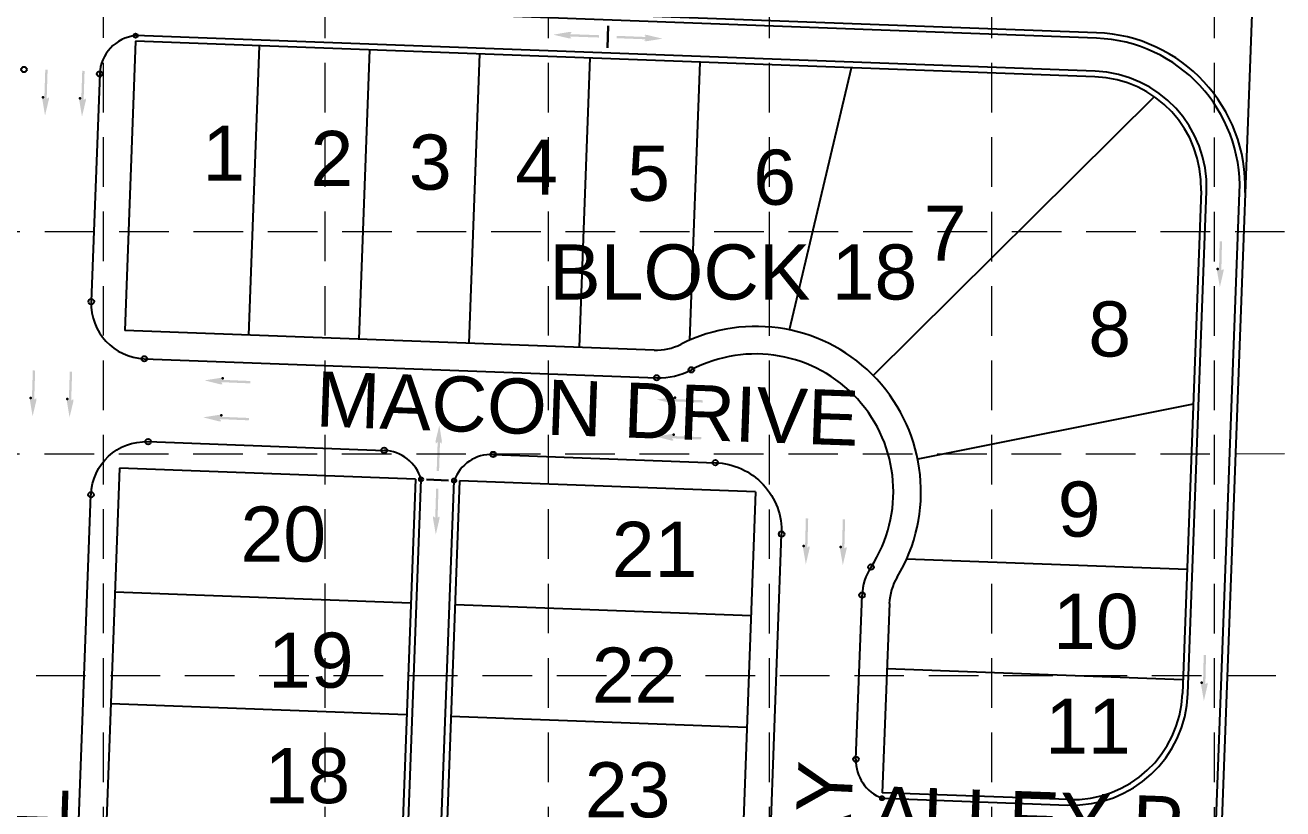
# Model space of a CAD drawing. Header units: feet. Extents: x 10084 to 13321, y 3329 to 8503.
# Drawn here: x 10948.3 to 11404.7, y 7966.2 to 8250.5 of the extents above; entities that cross this region are included whole.
import ezdxf
from ezdxf.enums import TextEntityAlignment as Align

# ---------------------------------------------------------------- set-up
doc = ezdxf.new("R2010")
doc.units = ezdxf.units.FT
doc.header["$LTSCALE"] = 40
doc.header["$MEASUREMENT"] = 0
for name, pattern in [('( Dashdot )', [1.001, 0.5, -0.25, 0.001, -0.25]), ('DASHED', [0.75, 0.5, -0.25]), ('HIDDEN', [0.375, 0.25, -0.125])]:
    doc.linetypes.add(name, pattern=pattern)
for name, color, linetype in [('CURB', 4, 'Continuous'), ('flow arrow', 4, 'Continuous'), ('GRID', 254, 'DASHED'), ('LOT', 7, 'Continuous'), ('NAME', 6, 'Continuous'), ('ROW', 3, '( Dashdot )')]:
    doc.layers.add(name, color=color, linetype=linetype)
doc.styles.get("Standard").update_dxf_attribs({"font": 'ARIAL.TTF'})

msp = doc.modelspace()

# ---------------------------------------------------------------- hatches: boundary and pattern name
at = {"layer": 'flow arrow', "linetype": 'Continuous', "lineweight": 30}
h = msp.add_hatch(color=7, dxfattribs=at)
edge = h.paths.add_edge_path()
edge.add_line((11146.49, 8245.9), (11145.96, 8246.42))
edge.add_line((11145.96, 8246.42), (11156.54, 8246.05))
edge.add_line((11156.54, 8246.05), (11156.57, 8246.91))
edge.add_line((11156.57, 8246.91), (11146, 8247.28))
edge.add_line((11146, 8247.28), (11146.57, 8247.87))
edge.add_line((11146.57, 8247.87), (11146.57, 8247.87))
edge.add_ellipse((11146.03, 8247.93), major_axis=(0.56, -0.02), ratio=0.285714, start_angle=345.5033, end_angle=485.8315)
edge.add_line((11145.7, 8248.07), (11145.7, 8248.07))
edge.add_line((11145.7, 8248.07), (11139.94, 8247.09))
edge.add_line((11139.94, 8247.09), (11145.63, 8245.75))
edge.add_line((11145.63, 8245.75), (11145.63, 8245.76))
edge.add_ellipse((11145.95, 8245.88), major_axis=(0.56, -0.02), ratio=0.285714, start_angle=235.2731, end_angle=377.1827)
edge.add_line((11146.49, 8245.9), (11146.49, 8245.9))
edge.add_line((11146.49, 8245.9), (11146.49, 8245.9))
edge.add_line((11146.49, 8245.9), (11146.49, 8245.9))
h = msp.add_hatch(color=7, dxfattribs=at)
edge = h.paths.add_edge_path()
edge.add_line((11172.96, 8244.93), (11173.51, 8245.41))
edge.add_line((11173.51, 8245.41), (11162.94, 8245.81))
edge.add_line((11162.94, 8245.81), (11162.97, 8246.67))
edge.add_line((11162.97, 8246.67), (11173.55, 8246.26))
edge.add_line((11173.55, 8246.26), (11173.02, 8246.89))
edge.add_line((11173.02, 8246.89), (11173.02, 8246.89))
edge.add_ellipse((11173.56, 8246.91), major_axis=(-0.56, 0.022), ratio=0.285714, start_angle=-125.8315, end_angle=14.4967, ccw=False)
edge.add_line((11173.89, 8247.03), (11173.89, 8247.03))
edge.add_line((11173.89, 8247.03), (11179.57, 8245.63))
edge.add_line((11179.57, 8245.63), (11173.8, 8244.71))
edge.add_line((11173.8, 8244.71), (11173.8, 8244.72))
edge.add_ellipse((11173.49, 8244.86), major_axis=(-0.56, 0.022), ratio=0.285714, start_angle=-17.1827, end_angle=124.7269, ccw=False)
edge.add_line((11172.95, 8244.93), (11172.96, 8244.93))
edge.add_line((11172.96, 8244.93), (11172.96, 8244.93))
edge.add_line((11172.96, 8244.93), (11172.96, 8244.93))
h = msp.add_hatch(color=7, dxfattribs=at)
edge = h.paths.add_edge_path()
edge.add_line((10956.73, 8224.3), (10956.11, 8223.77))
edge.add_line((10956.11, 8223.77), (10956.45, 8234.35))
edge.add_line((10956.45, 8234.35), (10955.59, 8234.37))
edge.add_line((10955.59, 8234.37), (10955.25, 8223.8))
edge.add_line((10955.25, 8223.8), (10954.77, 8224.35))
edge.add_line((10954.77, 8224.35), (10954.76, 8224.35))
edge.add_ellipse((10954.7, 8223.82), major_axis=(0.018, 0.56), ratio=0.285714, start_angle=342.8173, end_angle=484.7269)
edge.add_line((10954.56, 8223.5), (10954.56, 8223.5))
edge.add_line((10954.56, 8223.5), (10955.5, 8217.74))
edge.add_line((10955.5, 8217.74), (10956.87, 8223.43))
edge.add_line((10956.87, 8223.43), (10956.87, 8223.42))
edge.add_ellipse((10956.75, 8223.76), major_axis=(0.018, 0.56), ratio=0.285714, start_angle=234.1685, end_angle=374.4967)
edge.add_line((10956.73, 8224.3), (10956.73, 8224.3))
edge.add_line((10956.73, 8224.3), (10956.73, 8224.3))
h = msp.add_hatch(color=7, dxfattribs=at)
edge = h.paths.add_edge_path()
edge.add_line((10970.15, 8223.91), (10969.52, 8223.38))
edge.add_line((10969.52, 8223.38), (10969.87, 8233.96))
edge.add_line((10969.87, 8233.96), (10969.01, 8233.98))
edge.add_line((10969.01, 8233.98), (10968.66, 8223.41))
edge.add_line((10968.66, 8223.41), (10968.18, 8223.96))
edge.add_line((10968.18, 8223.96), (10968.18, 8223.96))
edge.add_ellipse((10968.11, 8223.43), major_axis=(0.018, 0.56), ratio=0.285714, start_angle=342.8173, end_angle=484.7269)
edge.add_line((10967.97, 8223.11), (10967.97, 8223.12))
edge.add_line((10967.97, 8223.12), (10968.92, 8217.35))
edge.add_line((10968.92, 8217.35), (10970.28, 8223.04))
edge.add_line((10970.28, 8223.04), (10970.29, 8223.03))
edge.add_ellipse((10970.17, 8223.37), major_axis=(0.018, 0.56), ratio=0.285714, start_angle=234.1685, end_angle=374.4967)
edge.add_line((10970.14, 8223.91), (10970.15, 8223.91))
edge.add_line((10970.15, 8223.91), (10970.15, 8223.91))
h = msp.add_hatch(color=7, dxfattribs=at)
edge = h.paths.add_edge_path()
edge.add_line((11383.04, 8162.03), (11382.42, 8161.49))
edge.add_line((11382.42, 8161.49), (11382.67, 8172.07))
edge.add_line((11382.67, 8172.07), (11381.81, 8172.09))
edge.add_line((11381.81, 8172.09), (11381.56, 8161.51))
edge.add_line((11381.56, 8161.51), (11381.08, 8162.06))
edge.add_line((11381.08, 8162.06), (11381.08, 8162.06))
edge.add_ellipse((11381.02, 8161.53), major_axis=(0.013, 0.56), ratio=0.285714, start_angle=342.8173, end_angle=484.7269)
edge.add_line((11380.88, 8161.21), (11380.88, 8161.21))
edge.add_line((11380.88, 8161.21), (11381.88, 8155.46))
edge.add_line((11381.88, 8155.46), (11383.19, 8161.15))
edge.add_line((11383.19, 8161.15), (11383.19, 8161.15))
edge.add_ellipse((11383.07, 8161.48), major_axis=(0.013, 0.56), ratio=0.285714, start_angle=234.1685, end_angle=374.4967)
edge.add_line((11383.04, 8162.03), (11383.04, 8162.03))
edge.add_line((11383.04, 8162.03), (11383.04, 8162.03))
h = msp.add_hatch(color=7, dxfattribs=at)
edge = h.paths.add_edge_path()
edge.add_line((10952.21, 8115.17), (10951.59, 8114.64))
edge.add_line((10951.59, 8114.64), (10951.93, 8125.22))
edge.add_line((10951.93, 8125.22), (10951.07, 8125.25))
edge.add_line((10951.07, 8125.25), (10950.73, 8114.67))
edge.add_line((10950.73, 8114.67), (10950.25, 8115.22))
edge.add_line((10950.25, 8115.22), (10950.24, 8115.22))
edge.add_ellipse((10950.18, 8114.69), major_axis=(0.018, 0.56), ratio=0.285714, start_angle=342.8173, end_angle=484.7269)
edge.add_line((10950.04, 8114.38), (10950.04, 8114.38))
edge.add_line((10950.04, 8114.38), (10950.99, 8108.61))
edge.add_line((10950.99, 8108.61), (10952.35, 8114.3))
edge.add_line((10952.35, 8114.3), (10952.35, 8114.3))
edge.add_ellipse((10952.23, 8114.63), major_axis=(0.018, 0.56), ratio=0.285714, start_angle=234.1685, end_angle=374.4967)
edge.add_line((10952.21, 8115.17), (10952.21, 8115.17))
edge.add_line((10952.21, 8115.17), (10952.21, 8115.17))
h = msp.add_hatch(color=7, dxfattribs=at)
edge = h.paths.add_edge_path()
edge.add_line((10965.63, 8114.78), (10965, 8114.25))
edge.add_line((10965, 8114.25), (10965.35, 8124.83))
edge.add_line((10965.35, 8124.83), (10964.49, 8124.86))
edge.add_line((10964.49, 8124.86), (10964.14, 8114.28))
edge.add_line((10964.14, 8114.28), (10963.66, 8114.83))
edge.add_line((10963.66, 8114.83), (10963.66, 8114.84))
edge.add_ellipse((10963.59, 8114.3), major_axis=(0.018, 0.56), ratio=0.285714, start_angle=342.8173, end_angle=484.7269)
edge.add_line((10963.45, 8113.99), (10963.45, 8113.99))
edge.add_line((10963.45, 8113.99), (10964.4, 8108.22))
edge.add_line((10964.4, 8108.22), (10965.77, 8113.91))
edge.add_line((10965.77, 8113.91), (10965.77, 8113.91))
edge.add_ellipse((10965.65, 8114.24), major_axis=(0.018, 0.56), ratio=0.285714, start_angle=234.1685, end_angle=374.4967)
edge.add_line((10965.63, 8114.78), (10965.63, 8114.78))
edge.add_line((10965.63, 8114.78), (10965.63, 8114.78))
h = msp.add_hatch(color=7, dxfattribs=at)
edge = h.paths.add_edge_path()
edge.add_line((11019.91, 8120.36), (11019.39, 8120.99))
edge.add_line((11019.39, 8120.99), (11029.97, 8120.56))
edge.add_line((11029.97, 8120.56), (11030, 8121.42))
edge.add_line((11030, 8121.42), (11019.42, 8121.85))
edge.add_line((11019.42, 8121.85), (11019.98, 8122.33))
edge.add_line((11019.98, 8122.33), (11019.98, 8122.33))
edge.add_ellipse((11019.45, 8122.4), major_axis=(0.56, -0.023), ratio=0.285714, start_angle=342.8173, end_angle=484.7269)
edge.add_line((11019.14, 8122.54), (11019.14, 8122.54))
edge.add_line((11019.14, 8122.54), (11013.36, 8121.64))
edge.add_line((11013.36, 8121.64), (11019.04, 8120.23))
edge.add_line((11019.04, 8120.23), (11019.04, 8120.23))
edge.add_ellipse((11019.37, 8120.34), major_axis=(0.56, -0.023), ratio=0.285714, start_angle=234.1685, end_angle=374.4967)
edge.add_line((11019.91, 8120.36), (11019.91, 8120.36))
edge.add_line((11019.91, 8120.36), (11019.91, 8120.36))
h = msp.add_hatch(color=7, dxfattribs=at)
edge = h.paths.add_edge_path()
edge.add_line((11184.07, 8113.39), (11183.55, 8114.02))
edge.add_line((11183.55, 8114.02), (11194.13, 8113.6))
edge.add_line((11194.13, 8113.6), (11194.16, 8114.45))
edge.add_line((11194.16, 8114.45), (11183.59, 8114.88))
edge.add_line((11183.59, 8114.88), (11184.14, 8115.36))
edge.add_line((11184.14, 8115.36), (11184.14, 8115.36))
edge.add_ellipse((11183.61, 8115.43), major_axis=(0.56, -0.023), ratio=0.285714, start_angle=342.8173, end_angle=484.7269)
edge.add_line((11183.3, 8115.58), (11183.3, 8115.58))
edge.add_line((11183.3, 8115.58), (11177.52, 8114.67))
edge.add_line((11177.52, 8114.67), (11183.2, 8113.26))
edge.add_line((11183.2, 8113.26), (11183.2, 8113.26))
edge.add_ellipse((11183.53, 8113.38), major_axis=(0.56, -0.023), ratio=0.285714, start_angle=234.1685, end_angle=374.4967)
edge.add_line((11184.07, 8113.4), (11184.07, 8113.39))
edge.add_line((11184.07, 8113.39), (11184.07, 8113.39))
h = msp.add_hatch(color=7, dxfattribs=at)
edge = h.paths.add_edge_path()
edge.add_line((11019.42, 8106.95), (11018.9, 8107.58))
edge.add_line((11018.9, 8107.58), (11029.47, 8107.15))
edge.add_line((11029.47, 8107.15), (11029.5, 8108.01))
edge.add_line((11029.5, 8108.01), (11018.93, 8108.44))
edge.add_line((11018.93, 8108.44), (11019.49, 8108.92))
edge.add_line((11019.49, 8108.92), (11019.49, 8108.92))
edge.add_ellipse((11018.95, 8108.99), major_axis=(0.56, -0.023), ratio=0.285714, start_angle=342.8173, end_angle=484.7269)
edge.add_line((11018.64, 8109.13), (11018.64, 8109.13))
edge.add_line((11018.64, 8109.13), (11012.87, 8108.23))
edge.add_line((11012.87, 8108.23), (11018.54, 8106.82))
edge.add_line((11018.54, 8106.82), (11018.54, 8106.82))
edge.add_ellipse((11018.88, 8106.93), major_axis=(0.56, -0.023), ratio=0.285714, start_angle=234.1685, end_angle=374.4967)
edge.add_line((11019.42, 8106.95), (11019.42, 8106.95))
edge.add_line((11019.42, 8106.95), (11019.42, 8106.95))
h = msp.add_hatch(color=7, dxfattribs=at)
edge = h.paths.add_edge_path()
edge.add_line((11099.34, 8098.72), (11098.86, 8099.27))
edge.add_line((11098.86, 8099.27), (11098.51, 8088.7))
edge.add_line((11098.51, 8088.7), (11097.65, 8088.72))
edge.add_line((11097.65, 8088.72), (11098, 8099.3))
edge.add_line((11098, 8099.3), (11097.38, 8098.77))
edge.add_line((11097.38, 8098.77), (11097.37, 8098.77))
edge.add_ellipse((11097.35, 8099.32), major_axis=(-0.019, -0.56), ratio=0.285714, start_angle=-125.8315, end_angle=14.4967, ccw=False)
edge.add_line((11097.23, 8099.65), (11097.24, 8099.65))
edge.add_line((11097.24, 8099.65), (11098.61, 8105.33))
edge.add_line((11098.61, 8105.33), (11099.55, 8099.56))
edge.add_line((11099.55, 8099.56), (11099.55, 8099.57))
edge.add_ellipse((11099.41, 8099.25), major_axis=(-0.019, -0.56), ratio=0.285714, start_angle=-17.1827, end_angle=124.7269, ccw=False)
edge.add_line((11099.34, 8098.72), (11099.34, 8098.72))
edge.add_line((11099.34, 8098.72), (11099.34, 8098.72))
edge.add_line((11099.34, 8098.72), (11099.34, 8098.72))
h = msp.add_hatch(color=7, dxfattribs=at)
edge = h.paths.add_edge_path()
edge.add_line((11183.58, 8099.98), (11183.06, 8100.61))
edge.add_line((11183.06, 8100.61), (11193.63, 8100.19))
edge.add_line((11193.63, 8100.19), (11193.66, 8101.05))
edge.add_line((11193.66, 8101.05), (11183.09, 8101.47))
edge.add_line((11183.09, 8101.47), (11183.65, 8101.95))
edge.add_line((11183.65, 8101.95), (11183.65, 8101.95))
edge.add_ellipse((11183.12, 8102.02), major_axis=(0.56, -0.023), ratio=0.285714, start_angle=342.8173, end_angle=484.7269)
edge.add_line((11182.8, 8102.17), (11182.8, 8102.17))
edge.add_line((11182.8, 8102.17), (11177.03, 8101.26))
edge.add_line((11177.03, 8101.26), (11182.71, 8099.85))
edge.add_line((11182.71, 8099.85), (11182.7, 8099.85))
edge.add_ellipse((11183.04, 8099.97), major_axis=(0.56, -0.023), ratio=0.285714, start_angle=234.1685, end_angle=374.4967)
edge.add_line((11183.58, 8099.99), (11183.58, 8099.98))
edge.add_line((11183.58, 8099.98), (11183.58, 8099.98))
h = msp.add_hatch(color=7, dxfattribs=at)
edge = h.paths.add_edge_path()
edge.add_line((11098.49, 8072.24), (11097.98, 8071.72))
edge.add_line((11097.98, 8071.72), (11098.3, 8082.3))
edge.add_line((11098.3, 8082.3), (11097.44, 8082.33))
edge.add_line((11097.44, 8082.33), (11097.12, 8071.75))
edge.add_line((11097.12, 8071.75), (11096.53, 8072.32))
edge.add_line((11096.53, 8072.32), (11096.53, 8072.32))
edge.add_ellipse((11096.47, 8071.78), major_axis=(0.017, 0.56), ratio=0.285714, start_angle=345.5033, end_angle=485.8315)
edge.add_line((11096.33, 8071.45), (11096.33, 8071.45))
edge.add_line((11096.33, 8071.45), (11097.33, 8065.69))
edge.add_line((11097.33, 8065.69), (11098.65, 8071.39))
edge.add_line((11098.65, 8071.39), (11098.65, 8071.39))
edge.add_ellipse((11098.52, 8071.71), major_axis=(0.017, 0.56), ratio=0.285714, start_angle=235.2731, end_angle=377.1827)
edge.add_line((11098.49, 8072.24), (11098.49, 8072.24))
edge.add_line((11098.49, 8072.24), (11098.49, 8072.24))
edge.add_line((11098.49, 8072.24), (11098.49, 8072.24))
h = msp.add_hatch(color=7, dxfattribs=at)
edge = h.paths.add_edge_path()
edge.add_line((11232.81, 8061.47), (11232.19, 8060.94))
edge.add_line((11232.19, 8060.94), (11232.48, 8071.52))
edge.add_line((11232.48, 8071.52), (11231.62, 8071.54))
edge.add_line((11231.62, 8071.54), (11231.33, 8060.96))
edge.add_line((11231.33, 8060.96), (11230.85, 8061.51))
edge.add_line((11230.85, 8061.51), (11230.84, 8061.51))
edge.add_ellipse((11230.78, 8060.98), major_axis=(0.015, 0.56), ratio=0.285714, start_angle=342.8173, end_angle=484.7269)
edge.add_line((11230.64, 8060.66), (11230.64, 8060.66))
edge.add_line((11230.64, 8060.66), (11231.62, 8054.9))
edge.add_line((11231.62, 8054.9), (11232.96, 8060.6))
edge.add_line((11232.96, 8060.6), (11232.96, 8060.59))
edge.add_ellipse((11232.84, 8060.93), major_axis=(0.015, 0.56), ratio=0.285714, start_angle=234.1685, end_angle=374.4967)
edge.add_line((11232.81, 8061.47), (11232.81, 8061.47))
edge.add_line((11232.81, 8061.47), (11232.81, 8061.47))
h = msp.add_hatch(color=7, dxfattribs=at)
edge = h.paths.add_edge_path()
edge.add_line((11246.23, 8061.15), (11245.61, 8060.62))
edge.add_line((11245.61, 8060.62), (11245.89, 8071.2))
edge.add_line((11245.89, 8071.2), (11245.03, 8071.22))
edge.add_line((11245.03, 8071.22), (11244.75, 8060.64))
edge.add_line((11244.75, 8060.64), (11244.26, 8061.19))
edge.add_line((11244.26, 8061.19), (11244.26, 8061.2))
edge.add_ellipse((11244.2, 8060.66), major_axis=(0.015, 0.56), ratio=0.285714, start_angle=342.8173, end_angle=484.7269)
edge.add_line((11244.06, 8060.35), (11244.06, 8060.35))
edge.add_line((11244.06, 8060.35), (11245.04, 8054.59))
edge.add_line((11245.04, 8054.59), (11246.37, 8060.28))
edge.add_line((11246.37, 8060.28), (11246.37, 8060.28))
edge.add_ellipse((11246.25, 8060.61), major_axis=(0.015, 0.56), ratio=0.285714, start_angle=234.1685, end_angle=374.4967)
edge.add_line((11246.23, 8061.15), (11246.23, 8061.15))
edge.add_line((11246.23, 8061.15), (11246.23, 8061.15))
h = msp.add_hatch(color=7, dxfattribs=at)
edge = h.paths.add_edge_path()
edge.add_line((11377.25, 8011.9), (11376.62, 8011.37))
edge.add_line((11376.62, 8011.37), (11376.87, 8021.95))
edge.add_line((11376.87, 8021.95), (11376.01, 8021.96))
edge.add_line((11376.01, 8021.96), (11375.76, 8011.39))
edge.add_line((11375.76, 8011.39), (11375.28, 8011.93))
edge.add_line((11375.28, 8011.93), (11375.28, 8011.94))
edge.add_ellipse((11375.22, 8011.4), major_axis=(0.013, 0.56), ratio=0.285714, start_angle=342.8173, end_angle=484.7269)
edge.add_line((11375.08, 8011.09), (11375.08, 8011.09))
edge.add_line((11375.08, 8011.09), (11376.08, 8005.33))
edge.add_line((11376.08, 8005.33), (11377.39, 8011.03))
edge.add_line((11377.39, 8011.03), (11377.39, 8011.03))
edge.add_ellipse((11377.27, 8011.36), major_axis=(0.013, 0.56), ratio=0.285714, start_angle=234.1685, end_angle=374.4967)
edge.add_line((11377.24, 8011.9), (11377.25, 8011.9))
edge.add_line((11377.25, 8011.9), (11377.25, 8011.9))

# ---------------------------------------------------------------- linework, layer by layer
at = {"layer": 'CURB', "color": 7}
for p, q in [((11337.08, 8245.81), (10988.82, 8258.74)), ((11336.64, 8233.82), (10988.38, 8246.74)), ((10975.35, 8232.86), (10972.29, 8150.22)), ((11348.23, 7089.95), (11389.04, 8189.85)), ((11370.29, 8007.94), (11377.05, 8190.29)), ((10991.53, 8129.49), (11177.49, 8122.59)), ((10992.92, 8099.42), (11078.58, 8096.24)), ((11118.12, 8094.77), (11198.78, 8091.78)), ((11061.54, 7265.3), (11091.98, 8085.73)), ((11073.53, 7264.85), (11103.97, 8085.29)), ((10942.68, 7284.72), (10972.19, 8080.17)), ((11193.32, 7270.42), (11222.83, 8065.87)), ((11249.82, 7984.17), (11252.03, 8043.72)), ((11259.3, 7970.02), (11326.76, 7967.52))]:
    msp.add_line(p, q, dxfattribs=at)
for centre, radius in [((10988.38, 8246.74), 0.75), ((10947.89, 8234.45), 1), ((10975.35, 8232.86), 1), ((10972.29, 8150.22), 1), ((10991.53, 8129.49), 1), ((11190.08, 8125.46), 1), ((11177.49, 8122.59), 1), ((10992.92, 8099.42), 1), ((11078.58, 8096.24), 1), ((11118.12, 8094.77), 1), ((11198.78, 8091.78), 1), ((11091.98, 8085.73), 0.75), ((11103.97, 8085.29), 0.75), ((10972.19, 8080.17), 1), ((11222.83, 8065.87), 1), ((11255.27, 8053.9), 1), ((11252.03, 8043.72), 1), ((11249.82, 7984.17), 1), ((11259.3, 7970.02), 0.75)]:
    msp.add_circle(centre, radius, dxfattribs=at)
for centre, radius, start, end in [((10989.84, 8232.32), 14.5, 95.8031, 177.8757), ((11335.08, 8191.85), 54, 357.8751, 87.8751), ((11335.08, 8191.85), 42, 357.8751, 87.8751), ((10992.27, 8149.48), 20, 177.8751, 267.8751), ((11213.4, 8081.23), 50, 326.8724, 117.8015), ((11178.42, 8147.57), 25, 267.8751, 297.8015), ((11078.04, 8081.75), 14.5, 15.9551, 87.8756), ((11117.58, 8080.28), 14.5, 87.8751, 159.795), ((11272.02, 8042.97), 20, 146.8724, 177.8751), ((11328.32, 8009.49), 42, 267.8751, 357.8751), ((11264.31, 7983.63), 14.5, 177.8743, 249.795)]:
    msp.add_arc(centre, radius, start, end, dxfattribs=at)
at = {"layer": 'CURB', "color": 7, "extrusion": (0, 0, -1)}
for centre, radius, start, end in [((-10992.18, 8079.43), 20, 2.1249, 92.1249), ((-11197.85, 8066.8), 25, 92.1249, 182.1249)]:
    msp.add_arc(centre, radius, start, end, dxfattribs=at)
at = {"layer": 'flow arrow', "color": 7, "linetype": 'Continuous', "lineweight": 30}
for p, q in [((11159.92, 8250.35), (11159.59, 8242.36)), ((11093.98, 8085.66), (11101.97, 8085.36))]:
    msp.add_line(p, q, dxfattribs=at)
for p in [(10954.77, 8224.35), (10968.18, 8223.96), (11381.08, 8162.06), (11019.98, 8122.33), (10950.25, 8115.22), (10963.66, 8114.83), (11184.14, 8115.36), (11019.49, 8108.92), (11183.65, 8101.95), (11230.85, 8061.51), (11244.26, 8061.19), (11375.28, 8011.93)]:
    msp.add_point(p, dxfattribs=at)
at = {"layer": 'GRID', "color": 252, "linetype": 'HIDDEN', "lineweight": 0, "ltscale": 1.8}
for p, q in [((11218.46, 3736.85), (11218.46, 8418.16)), ((11299.17, 3736.84), (11299.17, 8418.16)), ((11379.88, 3736.83), (11379.88, 8418.16)), ((10976.84, 3736.89), (10976.76, 8414.93)), ((11057.06, 3736.88), (11057.22, 8414.92)), ((11137.79, 3736.87), (11138.28, 8414.82)), ((10172.39, 8175.51), (13236.21, 8176.03)), ((10172.28, 8094.87), (13236.21, 8095.32)), ((10169.24, 8014.61), (13236.21, 8014.61))]:
    msp.add_line(p, q, dxfattribs=at)
at = {"layer": 'LOT', "color": 7}
for p, q in [((11033.27, 8243.08), (11029.38, 8138.09)), ((11073.25, 8241.59), (11069.35, 8136.61)), ((11113.22, 8240.11), (11109.32, 8135.13)), ((11153.19, 8238.63), (11149.3, 8133.64)), ((11193.16, 8237.14), (11189.42, 8136.23)), ((11225.7, 8139.95), (11248.22, 8235.1)), ((11358.06, 8224.59), (11256.01, 8123.46)), ((11372.18, 8113), (11272.23, 8093)), ((11369.96, 8052.98), (11268.18, 8056.75)), ((11088.31, 8040.82), (10980.89, 8044.81)), ((11211.73, 8036.24), (11104.3, 8040.23)), ((11368.47, 8013.01), (11261.05, 8016.99)), ((11086.81, 8000.24), (10979.38, 8004.22)), ((11210.22, 7995.66), (11102.79, 7999.64))]:
    msp.add_line(p, q, dxfattribs=at)
at = {"layer": 'ROW', "color": 7, "linetype": 'Continuous'}
for p, q in [((11397.49, 8363.47), (11350.31, 7091.89)), ((11337.16, 8247.81), (10988.9, 8260.73)), ((10988.3, 8244.74), (10984.41, 8139.76)), ((11336.56, 8231.82), (10988.3, 8244.74)), ((11375.05, 8190.37), (11368.29, 8008.01)), ((11176.55, 8132.63), (10984.41, 8139.76)), ((10982.55, 8089.79), (10952.11, 7269.36)), ((11089.98, 8085.81), (10982.55, 8089.79)), ((11089.98, 8085.81), (11059.54, 7265.37)), ((11105.97, 8085.22), (11075.53, 7264.78)), ((11213.4, 8081.23), (11105.97, 8085.22)), ((11213.4, 8081.23), (11182.95, 7260.79)), ((11261.93, 8040.67), (11259.38, 7972.02)), ((11326.83, 7969.52), (11259.38, 7972.02))]:
    msp.add_line(p, q, dxfattribs=at)
for centre, radius, start, end in [((11335.08, 8191.85), 56, 357.8751, 87.8751), ((11335.08, 8191.85), 40, 357.8751, 87.8751), ((11213.4, 8081.23), 60, 328.9201, 116.8301), ((11177.29, 8152.62), 20, 267.8751, 296.8301), ((11281.91, 8039.93), 20, 148.9201, 177.8751), ((11328.32, 8009.49), 40, 267.8751, 357.8751)]:
    msp.add_arc(centre, radius, start, end, dxfattribs=at)

# ---------------------------------------------------------------- texts
at = {"layer": 'NAME', "color": 7}
for s, p in [('1', (11012.59, 8204.06)), ('2', (11051.86, 8202.16)), ('3', (11087.56, 8200.84)), ('4', (11126.13, 8199)), ('5', (11166.78, 8196.79)), ('6', (11212.54, 8195.37)), ('7', (11274.45, 8175.07)), ('BLOCK 18', (11138.52, 8160.98)), ('8', (11334.14, 8140.3)), ('9', (11323.04, 8074.93)), ('20', (11026.45, 8065.87)), ('21', (11161.18, 8060.33)), ('10', (11321.35, 8034.2)), ('19', (11036.43, 8020.12)), ('22', (11153.94, 8014.68)), ('11', (11318.47, 7996.17)), ('18', (11035.17, 7978.21)), ('23', (11151.4, 7973.07))]:
    msp.add_text(s, height=20, dxfattribs=at).set_placement(p, align=Align.MIDDLE_LEFT)
for s, rotation, p in [('MACON DRIVE', 357.9411, (11053.88, 8114.97)), ('SPANISH MOSS WAY', 87.2995, (11225.58, 7699.6)), ('ALLEY P', 357.9993, (11255.39, 7964.48)), ('JASMINE TRAIL', 88.145, (10947.31, 7766.09))]:
    msp.add_text(s, height=20, rotation=rotation, dxfattribs=at).set_placement(p, align=Align.MIDDLE_LEFT)

doc.saveas('drawing.dxf')
